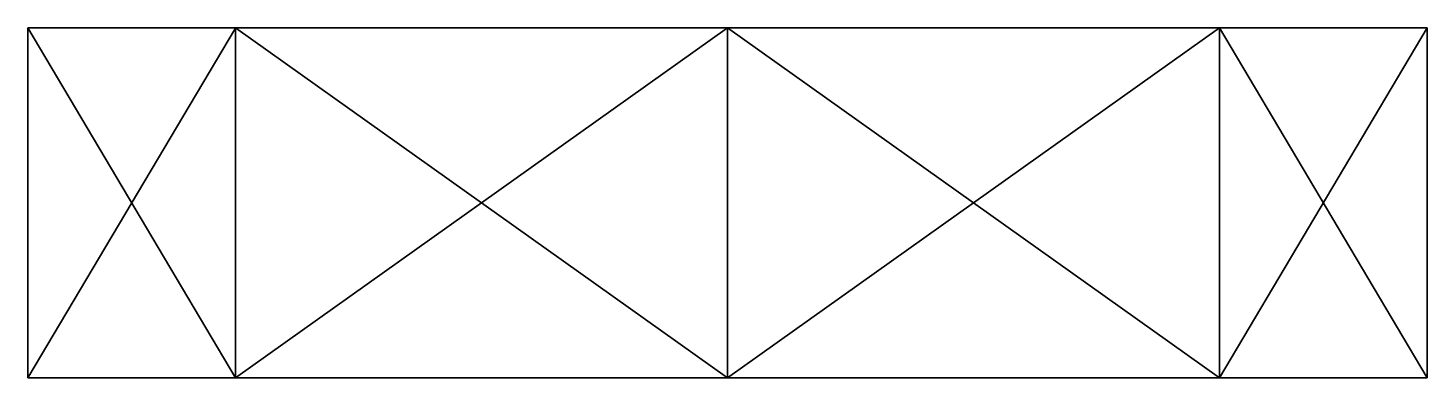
# Model space of a CAD drawing. Extents: x -64 to 64, y -64 to -32.
import ezdxf

# ---------------------------------------------------------------- set-up
doc = ezdxf.new("R2010")
doc.units = 0

msp = doc.modelspace()

# ---------------------------------------------------------------- meshes
at = {"layer": 'OBJECT000', "color": 50}
mesh = msp.add_polyface(dxfattribs=at)
corners = [(-45, -64, 46), (0, -64, 64), (45, -64, 46), (64, -64), (45, -64, -46), (0, -64, -64), (-45, -64, -46), (-64, -64), (-64, -32), (-45, -32, -46), (0, -32, -64), (45, -32, -46.001953), (64, -32), (45, -32, 46), (0, -32, 63.990234), (-45, -32.019409, 45.99939)]
mesh.append_faces([[corners[k] for k in face] for face in [(1, 7, 0), (9, 15, 8), (10, 4, 11), (3, 11, 4), (2, 12, 3), (13, 1, 14), (14, 0, 15), (15, 7, 8), (8, 6, 9), (9, 5, 10)]], dxfattribs={"vtx0": -1})
mesh.append_faces([[corners[k] for k in face] for face in [(1, 3, 4), (1, 4, 5), (1, 5, 6), (1, 6, 7), (9, 11, 12), (9, 12, 13), (9, 13, 14), (9, 14, 15)]], dxfattribs={"vtx0": -1, "vtx2": -1})
mesh.append_faces([[corners[k] for k in face] for face in [(1, 2, 3), (9, 10, 11), (10, 5, 4), (3, 12, 11), (2, 13, 12), (13, 2, 1), (14, 1, 0), (15, 0, 7), (8, 7, 6), (9, 6, 5)]], dxfattribs={"vtx2": -1})

doc.saveas('drawing.dxf')
